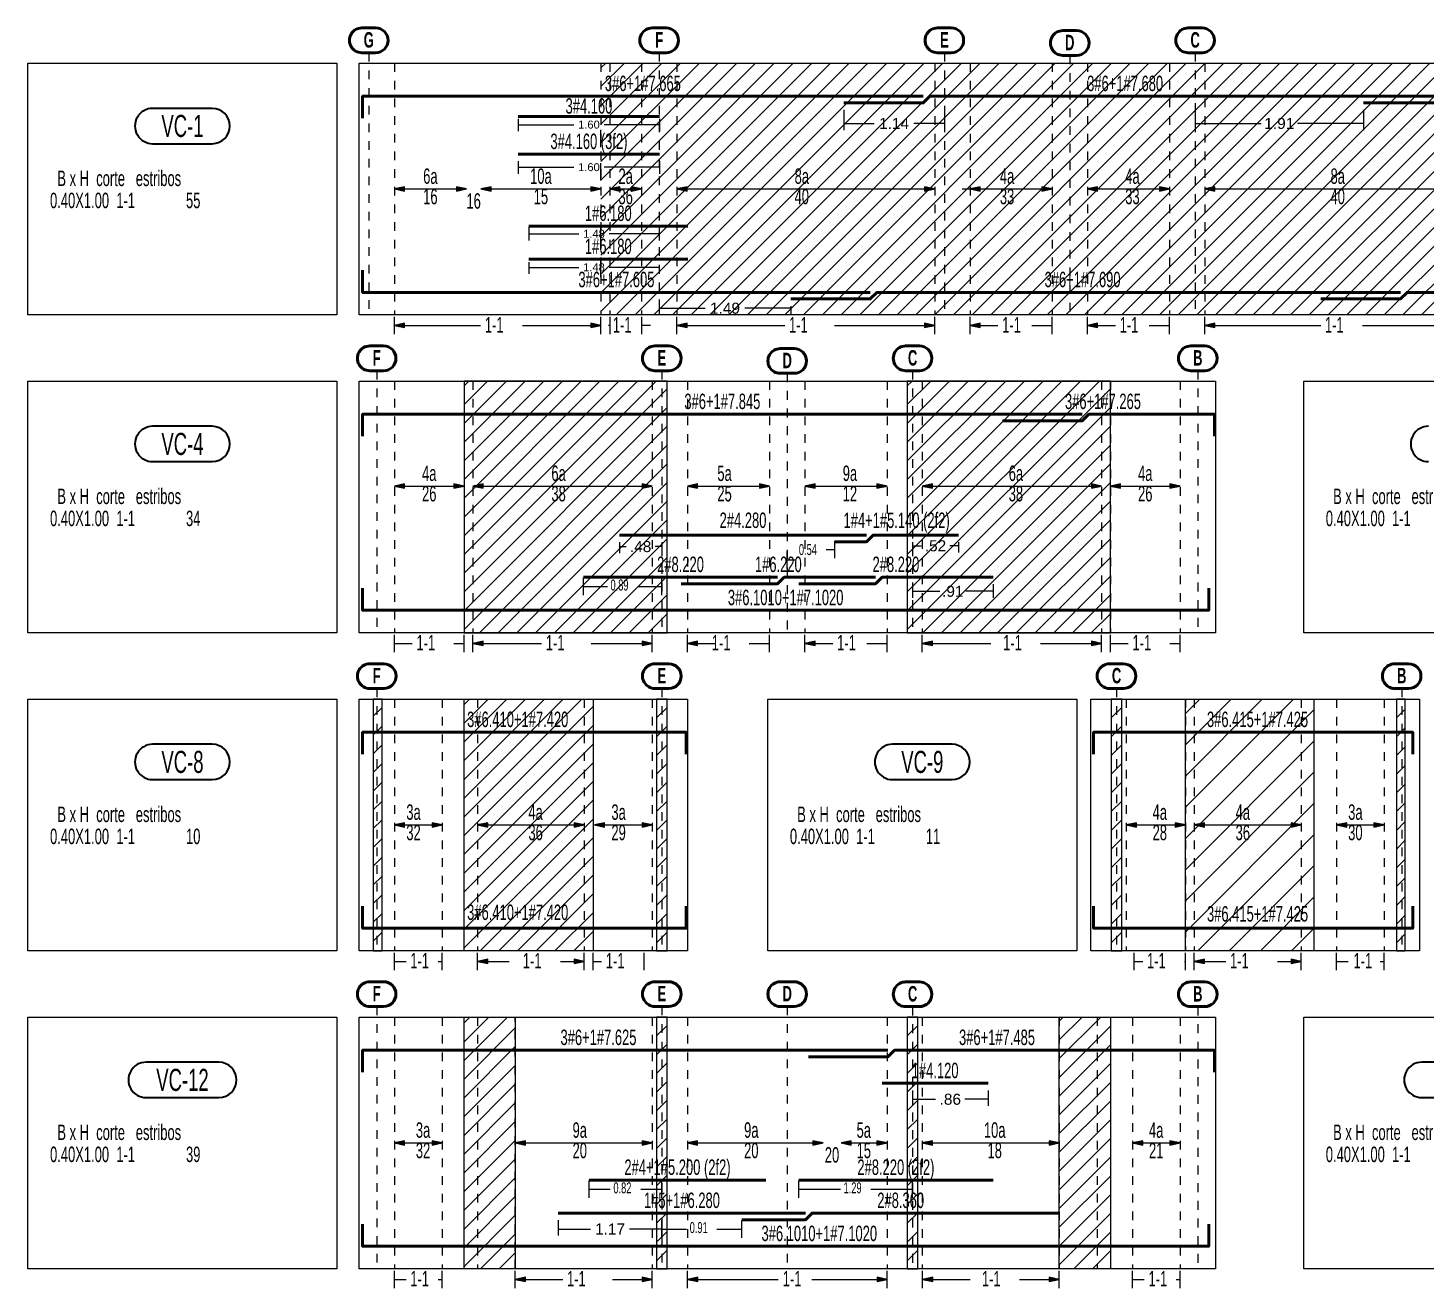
# Model space of a CAD drawing. Header units: metres. Extents: x 1 to 43.8, y 3 to 32.3.
# Drawn here: x 1.02 to 16.86, y 18.02 to 32.29 of the extents above; entities that cross this region are included whole.
import ezdxf

# ---------------------------------------------------------------- set-up
doc = ezdxf.new("R2010")
doc.units = ezdxf.units.M
doc.linetypes.add('-PYD EJES', pattern=[0.02, 0.0125, -0.0025, 0.0025, -0.0025])
doc.linetypes.add('IMPORT-HIDDEN _19_', pattern=[0.0054, 0.0027, -0.0027])
for name, color, linetype, lineweight in [('3059-TOA-VIG-1_1_dwg-1', 9, 'Continuous', 20), ('4', 7, 'Continuous', 20), ('ACHURADO', 8, 'Continuous', 9), ('BORDEDEVIGA', 7, 'Continuous', 20), ('BORDEDEVIGA-1', 250, 'IMPORT-HIDDEN _19_', 9), ('COTAS', 9, 'Continuous', 13), ('COTAS-1', 250, 'Continuous', 9), ('COTAS-2', 7, 'Continuous', 9), ('EJES', 1, '-PYD EJES', 9), ('ESTRIBOS', 7, 'Continuous', 20), ('LINEAD', 7, 'Continuous', 20), ('NUMCOR', 7, 'Continuous', 20), ('NUMVIG-R', 2, 'Continuous', 30), ('REFUERZOS', 3, 'Continuous', 50), ('TEXEJES', 3, 'Continuous', 50), ('TEXREF', 2, 'Continuous', 30), ('TEXTOD', 7, 'Continuous', 20)]:
    doc.layers.add(name, color=color, linetype=linetype, lineweight=lineweight)
doc.styles.add('Swis721 Ex BT_1', font='swisse.ttf', dxfattribs={"width": 0.6, "height": 0.25})
doc.styles.add('Swis721 Ex BT_2', font='swisse.ttf', dxfattribs={"width": 0.6, "height": 0.175})
doc.styles.add('Swis721 Ex BT_B_2', font='swisseb.ttf', dxfattribs={"width": 0.6, "height": 0.175})
doc.styles.add('Swis721 LtEx BT_6', font='swissel.ttf', dxfattribs={"width": 0.6, "height": 0.175})
doc.styles.add('Swis721 LtEx BT_7', font='swissel.ttf', dxfattribs={"width": 0.6, "height": 0.125})
doc.styles.add('Swis721 LtEx BT_8', font='swissel.ttf', dxfattribs={"height": 0.09})
doc.styles.add('Swis721 LtEx BT_9', font='swissel.ttf', dxfattribs={"height": 0.125})
pattern_1 = [(45, (0, 0), (-0.106066, 0.106066), [])]

# ---------------------------------------------------------------- blocks, each defined once
blk = doc.blocks.new('3059-TOA-VIG-1_1_dwg_FUNV013-4221295-19_ZI_ALL_Estructura_TOA_VIG-1_1')
at = {"layer": '4'}
blk.add_line((0, -1.96), (0, 1.96), dxfattribs=at)
blk = doc.blocks.new('3059-TOA-VIG-1_1_dwg-3493208-19_ZI_ALL_Estructura_TOA_VIG-1_1')
at = {"layer": 'ACHURADO'}
h = blk.add_hatch(dxfattribs=at)
h.set_pattern_fill('FP_17', color=256, style=0, pattern_type=2)
h.set_pattern_definition([(45, (1.55, 3.6), (-0.106066, 0.106066), [])])
h.paths.add_polyline_path([(18.132, 29.04), (18.132, 31.89), (7.512, 31.89), (7.512, 29.04)])
h = blk.add_hatch(dxfattribs=at)
h.set_pattern_fill('FP_2', color=256, style=0, pattern_type=2)
h.set_pattern_definition(pattern_1)
h.paths.add_polyline_path([(8.262, 25.44), (8.262, 28.29), (5.962, 28.29), (5.962, 25.44)])
h = blk.add_hatch(dxfattribs=at)
h.set_pattern_fill('FP_8', color=256, style=0, pattern_type=2)
h.set_pattern_definition([(45, (5.02, 0), (-0.106066, 0.106066), [])])
h.paths.add_polyline_path([(13.282, 25.44), (13.282, 28.29), (10.982, 28.29), (10.982, 25.44)])
h = blk.add_hatch(dxfattribs=at)
h.set_pattern_fill('FP_16', color=256, style=0, pattern_type=2)
h.set_pattern_definition([(45, (-3.23, 0), (-0.106066, 0.106066), [])])
h.paths.add_polyline_path([(5.032, 21.84), (5.032, 24.69), (4.932, 24.69), (4.932, 21.84)])
h = blk.add_hatch(dxfattribs=at)
h.set_pattern_fill('FP_2', color=256, style=0, pattern_type=2)
h.set_pattern_definition(pattern_1)
h.paths.add_polyline_path([(7.422, 21.84), (7.422, 24.69), (5.962, 24.69), (5.962, 21.84)])
h = blk.add_hatch(dxfattribs=at)
h.set_pattern_fill('FP_2', color=256, style=0, pattern_type=2)
h.set_pattern_definition(pattern_1)
h.paths.add_polyline_path([(8.262, 21.84), (8.262, 24.69), (8.142, 24.69), (8.142, 21.84)])
h = blk.add_hatch(dxfattribs=at)
h.set_pattern_fill('FP_3', color=256, style=0, pattern_type=2)
h.set_pattern_definition([(45, (5.15, 0), (-0.106066, 0.106066), [])])
h.paths.add_polyline_path([(13.412, 21.84), (13.412, 24.69), (13.292, 24.69), (13.292, 21.84)])
h = blk.add_hatch(dxfattribs=at)
h.set_pattern_fill('FP_1', color=256, style=0, pattern_type=2)
h.set_pattern_definition([(45, (17.183, 0), (-0.1767767, 0.1767767), [])])
h.paths.add_polyline_path([(15.592, 21.84), (15.592, 24.69), (14.132, 24.69), (14.132, 21.84)])
h = blk.add_hatch(dxfattribs=at)
h.set_pattern_fill('FP_4', color=256, style=0, pattern_type=2)
h.set_pattern_definition([(45, (8.38, 0), (-0.106066, 0.106066), [])])
h.paths.add_polyline_path([(16.622, 21.84), (16.621, 24.69), (16.522, 24.69), (16.522, 21.84)])
h = blk.add_hatch(dxfattribs=at)
h.set_pattern_fill('FP_2', color=256, style=0, pattern_type=2)
h.set_pattern_definition(pattern_1)
h.paths.add_polyline_path([(6.542, 18.24), (6.542, 21.09), (5.962, 21.09), (5.962, 18.24)])
h = blk.add_hatch(dxfattribs=at)
h.set_pattern_fill('FP_9', color=256, style=0, pattern_type=2)
h.set_pattern_definition([(45, (-6e-05, -3.6), (-0.106066, 0.106066), [])])
h.paths.add_polyline_path([(8.262, 18.24), (8.262, 21.09), (8.142, 21.09), (8.142, 18.24)])
h = blk.add_hatch(dxfattribs=at)
h.set_pattern_fill('FP_7', color=256, style=0, pattern_type=2)
h.set_pattern_definition([(45, (2.838, -3.6), (-0.106066, 0.106066), [])])
h.paths.add_polyline_path([(11.1, 18.24), (11.1, 21.09), (10.98, 21.09), (10.98, 18.24)])
h = blk.add_hatch(dxfattribs=at)
h.set_pattern_fill('FP_10', color=256, style=0, pattern_type=2)
h.set_pattern_definition([(45, (6.72, 0), (-0.106066, 0.106066), [])])
h.paths.add_polyline_path([(12.702, 18.24), (13.282, 18.24), (13.282, 21.09), (12.702, 21.09)])
at = {"layer": 'COTAS'}
for points in [[(5.287, 28.895), (5.287, 28.945), (5.172, 28.92)], [(7.397, 28.895), (7.512, 28.92), (7.397, 28.945)], [(8.487, 28.895), (8.487, 28.945), (8.372, 28.92)], [(11.177, 28.895), (11.292, 28.92), (11.177, 28.945)], [(11.807, 28.895), (11.807, 28.945), (11.692, 28.92)], [(13.137, 28.895), (13.137, 28.945), (13.022, 28.92)], [(14.467, 28.895), (14.467, 28.945), (14.352, 28.92)], [(6.177, 25.295), (6.177, 25.345), (6.062, 25.32)], [(7.977, 25.295), (8.092, 25.32), (7.977, 25.345)], [(8.607, 25.295), (8.607, 25.345), (8.492, 25.32)], [(9.937, 25.295), (9.937, 25.345), (9.822, 25.32)], [(11.267, 25.295), (11.267, 25.345), (11.152, 25.32)], [(13.067, 25.295), (13.182, 25.32), (13.067, 25.345)], [(6.229, 21.695), (6.229, 21.745), (6.114, 21.72)], [(7.208, 21.695), (7.323, 21.72), (7.208, 21.745)], [(14.347, 21.695), (14.347, 21.745), (14.232, 21.72)], [(15.329, 21.695), (15.444, 21.72), (15.329, 21.745)], [(6.657, 18.095), (6.657, 18.145), (6.542, 18.12)], [(7.978, 18.095), (8.093, 18.12), (7.978, 18.145)], [(8.608, 18.095), (8.608, 18.145), (8.493, 18.12)], [(10.64, 18.095), (10.755, 18.12), (10.64, 18.145)], [(11.27, 18.095), (11.27, 18.145), (11.155, 18.12)], [(12.587, 18.095), (12.702, 18.12), (12.587, 18.145)]]:
    blk.add_hatch(color=256, dxfattribs=at).paths.add_polyline_path(points)
at = {"layer": 'LINEAD'}
for points in [[(5.287, 30.44), (5.287, 30.49), (5.172, 30.465)], [(5.874, 30.44), (5.989, 30.465), (5.874, 30.49)], [(6.267, 30.44), (6.267, 30.49), (6.152, 30.465)], [(7.397, 30.44), (7.512, 30.465), (7.397, 30.49)], [(7.727, 30.44), (7.727, 30.49), (7.612, 30.465)], [(7.857, 30.44), (7.972, 30.465), (7.857, 30.49)], [(8.487, 30.44), (8.487, 30.49), (8.372, 30.465)], [(11.177, 30.44), (11.292, 30.465), (11.177, 30.49)], [(11.807, 30.44), (11.807, 30.49), (11.692, 30.465)], [(12.507, 30.44), (12.622, 30.465), (12.507, 30.49)], [(13.137, 30.44), (13.137, 30.49), (13.022, 30.465)], [(13.837, 30.44), (13.952, 30.465), (13.837, 30.49)], [(14.467, 30.44), (14.467, 30.49), (14.352, 30.465)], [(5.287, 27.077), (5.287, 27.127), (5.172, 27.102)], [(5.847, 27.077), (5.962, 27.102), (5.847, 27.127)], [(6.177, 27.077), (6.177, 27.127), (6.062, 27.102)], [(7.977, 27.077), (8.092, 27.102), (7.977, 27.127)], [(8.607, 27.077), (8.607, 27.127), (8.492, 27.102)], [(9.307, 27.077), (9.422, 27.102), (9.307, 27.127)], [(9.937, 27.077), (9.937, 27.127), (9.822, 27.102)], [(10.637, 27.077), (10.752, 27.102), (10.637, 27.127)], [(11.267, 27.077), (11.267, 27.127), (11.152, 27.102)], [(13.067, 27.077), (13.182, 27.102), (13.067, 27.127)], [(13.397, 27.077), (13.397, 27.127), (13.282, 27.102)], [(13.957, 27.077), (14.072, 27.102), (13.957, 27.127)], [(5.287, 23.24), (5.287, 23.29), (5.172, 23.265)], [(5.599, 23.24), (5.714, 23.265), (5.599, 23.29)], [(6.229, 23.24), (6.229, 23.29), (6.114, 23.265)], [(7.207, 23.24), (7.322, 23.265), (7.207, 23.29)], [(7.552, 23.24), (7.552, 23.29), (7.437, 23.265)], [(7.977, 23.24), (8.092, 23.265), (7.977, 23.29)], [(13.577, 23.24), (13.577, 23.29), (13.462, 23.265)], [(14.017, 23.24), (14.132, 23.265), (14.017, 23.29)], [(14.347, 23.24), (14.347, 23.29), (14.232, 23.265)], [(15.329, 23.24), (15.444, 23.265), (15.329, 23.29)], [(15.959, 23.24), (15.959, 23.29), (15.844, 23.265)], [(16.267, 23.24), (16.382, 23.265), (16.267, 23.29)], [(5.287, 19.64), (5.287, 19.69), (5.172, 19.665)], [(5.599, 19.64), (5.714, 19.665), (5.599, 19.69)], [(6.657, 19.64), (6.657, 19.69), (6.542, 19.665)], [(7.977, 19.64), (8.092, 19.665), (7.977, 19.69)], [(8.607, 19.64), (8.607, 19.69), (8.492, 19.665)], [(9.913, 19.64), (10.028, 19.665), (9.913, 19.69)], [(10.346, 19.64), (10.346, 19.69), (10.231, 19.665)], [(10.637, 19.64), (10.752, 19.665), (10.637, 19.69)], [(11.267, 19.64), (11.267, 19.69), (11.152, 19.665)], [(12.587, 19.64), (12.702, 19.665), (12.587, 19.69)], [(13.649, 19.64), (13.649, 19.69), (13.534, 19.665)], [(13.957, 19.64), (14.072, 19.665), (13.957, 19.69)]]:
    blk.add_hatch(color=256, dxfattribs=at).paths.add_polyline_path(points)
at = {"layer": 'ACHURADO', "flags": 128}
for points in [[(5.962, 25.44), (8.262, 25.44), (8.262, 28.29), (5.962, 28.29)], [(10.982, 25.44), (13.282, 25.44), (13.282, 28.29), (10.982, 28.29)], [(5.962, 24.69), (7.422, 24.69), (7.422, 21.84), (5.962, 21.84)], [(14.132, 21.84), (14.132, 24.69), (15.586, 24.69), (15.586, 21.84)], [(5.962, 21.09), (6.542, 21.09), (6.542, 18.24), (5.962, 18.24)], [(12.702, 21.09), (13.282, 21.09), (13.282, 18.24), (12.702, 18.24)]]:
    blk.add_lwpolyline(points, close=True, dxfattribs=at)
for points in [[(4.932, 21.84), (5.032, 21.84), (5.032, 24.69), (4.932, 24.69), (4.932, 21.84)], [(8.142, 21.84), (8.262, 21.84), (8.262, 24.69), (8.142, 24.69), (8.142, 21.84)], [(13.292, 21.84), (13.412, 21.84), (13.412, 24.69), (13.292, 24.69), (13.292, 21.84)], [(16.522, 21.84), (16.622, 21.84), (16.622, 24.69), (16.522, 24.69), (16.522, 21.84)], [(8.142, 18.24), (8.262, 18.24), (8.262, 21.09), (8.142, 21.09), (8.142, 18.24)], [(10.98, 18.24), (11.1, 18.24), (11.1, 21.09), (10.98, 21.09), (10.98, 18.24)]]:
    blk.add_lwpolyline(points, dxfattribs=at)
at = {"layer": 'BORDEDEVIGA', "flags": 128}
for points in [[(4.522, 31.89), (4.522, 29.04), (1.022, 29.04), (1.022, 31.89)], [(20.872, 31.89), (20.872, 29.04), (4.772, 29.04), (4.772, 31.89)], [(4.522, 28.29), (4.522, 25.44), (1.022, 25.44), (1.022, 28.29)], [(14.472, 28.29), (14.472, 25.44), (4.772, 25.44), (4.772, 28.29)], [(18.972, 28.29), (18.972, 25.44), (15.472, 25.44), (15.472, 28.29)], [(4.522, 24.69), (4.522, 21.84), (1.022, 21.84), (1.022, 24.69)], [(8.492, 24.69), (8.492, 21.84), (4.772, 21.84), (4.772, 24.69)], [(12.902, 24.69), (12.902, 21.84), (9.402, 21.84), (9.402, 24.69)], [(16.782, 24.69), (16.782, 21.84), (13.062, 21.84), (13.062, 24.69)], [(4.522, 21.09), (4.522, 18.24), (1.022, 18.24), (1.022, 21.09)], [(14.472, 21.09), (14.472, 18.24), (4.772, 18.24), (4.772, 21.09)], [(18.972, 21.09), (18.972, 18.24), (15.472, 18.24), (15.472, 21.09)]]:
    blk.add_lwpolyline(points, close=True, dxfattribs=at)
at = {"layer": 'BORDEDEVIGA-1'}
for p, q in [((5.172, 31.89), (5.172, 29.04)), ((7.512, 31.89), (7.512, 29.04)), ((7.612, 31.89), (7.612, 29.04)), ((7.972, 31.89), (7.972, 29.04)), ((8.372, 31.89), (8.372, 29.04)), ((11.292, 31.89), (11.292, 29.04)), ((11.692, 31.89), (11.692, 29.04)), ((12.622, 31.89), (12.622, 29.04)), ((13.022, 31.89), (13.022, 29.04)), ((13.952, 31.89), (13.952, 29.04)), ((14.352, 31.89), (14.352, 29.04)), ((5.172, 28.29), (5.172, 25.44)), ((5.962, 28.29), (5.962, 25.44)), ((6.062, 28.29), (6.062, 25.44)), ((8.092, 28.29), (8.092, 25.44)), ((8.492, 28.29), (8.492, 25.44)), ((9.422, 28.29), (9.422, 25.44)), ((9.822, 28.29), (9.822, 25.44)), ((10.752, 28.29), (10.752, 25.44)), ((11.152, 28.29), (11.152, 25.44)), ((13.182, 28.29), (13.182, 25.44)), ((13.282, 28.29), (13.282, 25.44)), ((14.072, 28.29), (14.072, 25.44)), ((5.172, 24.69), (5.172, 21.84)), ((5.714, 24.69), (5.714, 21.84)), ((6.114, 24.69), (6.114, 21.84)), ((7.322, 24.69), (7.322, 21.84)), ((7.422, 24.69), (7.422, 21.84)), ((8.092, 24.69), (8.092, 21.84)), ((13.462, 24.69), (13.462, 21.84)), ((14.132, 24.69), (14.132, 21.84)), ((14.232, 24.69), (14.232, 21.84)), ((15.444, 24.69), (15.444, 21.84)), ((15.844, 24.69), (15.844, 21.84)), ((16.382, 24.69), (16.382, 21.84)), ((5.172, 21.09), (5.172, 18.24)), ((5.714, 21.09), (5.714, 18.24)), ((6.114, 21.09), (6.114, 18.24)), ((8.092, 21.09), (8.092, 18.24)), ((8.492, 21.09), (8.492, 18.24)), ((10.752, 21.09), (10.752, 18.24)), ((11.152, 21.09), (11.152, 18.24)), ((12.702, 21.09), (12.702, 18.24)), ((13.134, 21.09), (13.134, 18.24)), ((13.534, 21.09), (13.534, 18.24)), ((14.072, 21.09), (14.072, 18.24))]:
    blk.add_line(p, q, dxfattribs=at)
at = {"layer": 'BORDEDEVIGA-1', "flags": 128}
blk.add_lwpolyline([(6.542, 18.24), (6.542, 21.09)], close=True, dxfattribs=at)
at = {"layer": 'COTAS'}
for p, q in [((10.262, 31.36), (10.262, 31.132)), ((11.402, 31.36), (11.402, 31.132)), ((14.242, 31.435), (14.242, 31.132)), ((16.149, 31.36), (16.149, 31.132)), ((6.576, 31.261), (6.576, 31.118)), ((8.176, 31.261), (8.176, 31.118)), ((10.262, 31.207), (10.608, 31.207)), ((11.402, 31.207), (11.055, 31.207)), ((14.242, 31.207), (14.991, 31.207)), ((16.149, 31.207), (15.4, 31.207)), ((6.576, 31.193), (7.204, 31.193)), ((8.176, 31.193), (7.548, 31.193)), ((6.576, 30.779), (6.576, 30.637)), ((8.176, 30.779), (8.176, 30.637)), ((6.576, 30.712), (7.204, 30.712)), ((8.176, 30.712), (7.548, 30.712)), ((6.695, 30.037), (6.695, 29.883)), ((6.695, 29.958), (7.262, 29.958)), ((8.172, 29.958), (7.605, 29.958)), ((8.172, 30.037), (8.172, 29.883)), ((6.695, 29.638), (6.695, 29.503)), ((6.695, 29.578), (7.262, 29.578)), ((8.172, 29.578), (7.605, 29.578)), ((8.172, 29.59), (8.172, 29.503)), ((8.172, 29.215), (8.172, 29.04)), ((9.662, 29.14), (9.662, 29.04)), ((8.172, 29.115), (8.694, 29.115)), ((9.662, 29.115), (9.14, 29.115)), ((5.287, 28.945), (5.172, 28.92)), ((5.172, 28.92), (5.287, 28.895)), ((5.287, 28.895), (5.287, 28.945)), ((7.512, 28.92), (7.397, 28.945)), ((7.397, 28.945), (7.397, 28.895)), ((7.397, 28.895), (7.512, 28.92)), ((8.487, 28.945), (8.372, 28.92)), ((8.372, 28.92), (8.487, 28.895)), ((8.487, 28.895), (8.487, 28.945)), ((11.292, 28.92), (11.177, 28.945)), ((11.177, 28.945), (11.177, 28.895)), ((11.177, 28.895), (11.292, 28.92)), ((11.807, 28.945), (11.692, 28.92)), ((11.692, 28.92), (11.807, 28.895)), ((11.807, 28.895), (11.807, 28.945)), ((13.137, 28.945), (13.022, 28.92)), ((13.022, 28.92), (13.137, 28.895)), ((13.137, 28.895), (13.137, 28.945)), ((14.467, 28.945), (14.352, 28.92)), ((14.352, 28.92), (14.467, 28.895)), ((14.467, 28.895), (14.467, 28.945)), ((7.721, 26.467), (7.721, 26.341)), ((8.202, 26.467), (8.202, 26.341)), ((11.042, 26.467), (11.042, 26.35)), ((11.561, 26.467), (11.561, 26.35)), ((7.721, 26.416), (7.796, 26.416)), ((8.202, 26.416), (8.127, 26.416)), ((11.042, 26.425), (11.137, 26.425)), ((11.561, 26.425), (11.465, 26.425)), ((11.042, 25.99), (11.042, 25.835)), ((11.953, 25.99), (11.953, 25.835)), ((11.042, 25.91), (11.35, 25.91)), ((11.953, 25.91), (11.644, 25.91)), ((6.177, 25.345), (6.062, 25.32)), ((6.177, 25.295), (6.177, 25.345)), ((8.092, 25.32), (7.977, 25.345)), ((7.977, 25.345), (7.977, 25.295)), ((8.607, 25.345), (8.492, 25.32)), ((8.607, 25.295), (8.607, 25.345)), ((9.937, 25.345), (9.822, 25.32)), ((9.937, 25.295), (9.937, 25.345)), ((11.267, 25.345), (11.152, 25.32)), ((11.267, 25.295), (11.267, 25.345)), ((13.182, 25.32), (13.067, 25.345)), ((13.067, 25.345), (13.067, 25.295)), ((6.062, 25.32), (6.177, 25.295)), ((7.977, 25.295), (8.092, 25.32)), ((8.492, 25.32), (8.607, 25.295)), ((9.822, 25.32), (9.937, 25.295)), ((11.152, 25.32), (11.267, 25.295)), ((13.067, 25.295), (13.182, 25.32)), ((6.229, 21.745), (6.114, 21.72)), ((6.114, 21.72), (6.229, 21.695)), ((6.229, 21.695), (6.229, 21.745)), ((7.323, 21.72), (7.208, 21.745)), ((7.208, 21.745), (7.208, 21.695)), ((7.208, 21.695), (7.323, 21.72)), ((14.347, 21.745), (14.232, 21.72)), ((14.232, 21.72), (14.347, 21.695)), ((14.347, 21.695), (14.347, 21.745)), ((15.444, 21.72), (15.329, 21.745)), ((15.329, 21.745), (15.329, 21.695)), ((15.329, 21.695), (15.444, 21.72)), ((11.042, 20.26), (11.042, 20.084)), ((11.042, 20.159), (11.303, 20.159)), ((11.897, 20.159), (11.635, 20.159)), ((11.897, 20.26), (11.897, 20.084)), ((7.029, 18.79), (7.029, 18.615)), ((7.029, 18.69), (7.394, 18.69)), ((8.202, 18.69), (7.836, 18.69)), ((8.202, 18.79), (8.202, 18.615)), ((6.657, 18.145), (6.542, 18.12)), ((6.542, 18.12), (6.657, 18.095)), ((6.657, 18.095), (6.657, 18.145)), ((8.093, 18.12), (7.978, 18.145)), ((7.978, 18.145), (7.978, 18.095)), ((7.978, 18.095), (8.093, 18.12)), ((8.608, 18.145), (8.493, 18.12)), ((8.493, 18.12), (8.608, 18.095)), ((8.608, 18.095), (8.608, 18.145)), ((10.755, 18.12), (10.64, 18.145)), ((10.64, 18.145), (10.64, 18.095)), ((10.64, 18.095), (10.755, 18.12)), ((11.27, 18.145), (11.155, 18.12)), ((11.155, 18.12), (11.27, 18.095)), ((11.27, 18.095), (11.27, 18.145)), ((12.702, 18.12), (12.587, 18.145)), ((12.587, 18.145), (12.587, 18.095)), ((12.587, 18.095), (12.702, 18.12))]:
    blk.add_line(p, q, dxfattribs=at)
at = {"layer": 'COTAS-1'}
for p, q in [((5.172, 28.92), (6.149, 28.92)), ((6.622, 28.92), (7.512, 28.92)), ((7.612, 28.92), (7.599, 28.92)), ((8.072, 28.92), (7.972, 28.92)), ((8.372, 28.92), (9.594, 28.92)), ((10.157, 28.92), (11.292, 28.92)), ((11.692, 28.92), (12.009, 28.92)), ((12.392, 28.92), (12.622, 28.92)), ((13.022, 28.92), (13.339, 28.92)), ((13.722, 28.92), (13.952, 28.92)), ((14.442, 28.92), (15.664, 28.92)), ((16.137, 28.92), (17.272, 28.92)), ((10.063, 26.383), (10.161, 26.383)), ((9.622, 26.265), (9.719, 26.265)), ((7.313, 25.965), (7.585, 25.965)), ((7.929, 25.965), (8.202, 25.965)), ((5.172, 25.32), (5.374, 25.32)), ((5.847, 25.32), (5.962, 25.32)), ((6.062, 25.32), (6.839, 25.32)), ((7.402, 25.32), (8.092, 25.32)), ((8.492, 25.32), (8.809, 25.32)), ((9.192, 25.32), (9.422, 25.32)), ((9.822, 25.32), (10.139, 25.32)), ((10.522, 25.32), (10.752, 25.32)), ((11.152, 25.32), (11.929, 25.32)), ((12.492, 25.32), (13.182, 25.32)), ((13.282, 25.32), (13.484, 25.32)), ((13.957, 25.32), (14.072, 25.32)), ((5.172, 21.72), (5.304, 21.72)), ((5.669, 21.72), (5.714, 21.72)), ((6.114, 21.72), (6.471, 21.72)), ((7.053, 21.72), (7.323, 21.72)), ((7.423, 21.72), (7.52, 21.72)), ((7.992, 21.72), (8.002, 21.72)), ((13.552, 21.72), (13.649, 21.72)), ((14.122, 21.72), (14.132, 21.72)), ((14.232, 21.72), (14.589, 21.72)), ((15.174, 21.72), (15.444, 21.72)), ((15.844, 21.72), (15.976, 21.72)), ((16.337, 21.72), (16.382, 21.72)), ((7.379, 19.14), (7.618, 19.14)), ((7.962, 19.14), (8.202, 19.14)), ((9.753, 19.14), (10.225, 19.14)), ((10.569, 19.14), (11.042, 19.14)), ((8.202, 18.69), (8.482, 18.69)), ((8.826, 18.69), (9.107, 18.69)), ((5.172, 18.12), (5.304, 18.12)), ((5.669, 18.12), (5.714, 18.12)), ((6.542, 18.12), (7.079, 18.12)), ((7.643, 18.12), (8.093, 18.12)), ((8.493, 18.12), (9.52, 18.12)), ((9.902, 18.12), (10.755, 18.12)), ((11.155, 18.12), (11.692, 18.12)), ((12.252, 18.12), (12.702, 18.12)), ((13.534, 18.12), (13.666, 18.12)), ((14.027, 18.12), (14.072, 18.12))]:
    blk.add_line(p, q, dxfattribs=at)
at = {"layer": 'EJES'}
for p, q in [((4.882, 32.008), (4.882, 29.038)), ((8.172, 32.008), (8.172, 29.038)), ((11.402, 32.008), (11.402, 29.038)), ((14.242, 32.008), (14.242, 29.038)), ((12.822, 31.978), (12.822, 29.008)), ((4.972, 28.408), (4.972, 25.438)), ((8.202, 28.408), (8.202, 25.438)), ((9.622, 28.378), (9.622, 25.408)), ((11.042, 28.408), (11.042, 25.438)), ((14.272, 28.408), (14.272, 25.438)), ((4.972, 24.81), (4.972, 21.84)), ((8.202, 24.81), (8.202, 21.84)), ((13.352, 24.81), (13.352, 21.84)), ((16.582, 24.81), (16.582, 21.84)), ((4.972, 21.21), (4.972, 18.24)), ((8.202, 21.21), (8.202, 18.24)), ((9.622, 21.21), (9.622, 18.24)), ((11.042, 21.208), (11.042, 18.238)), ((14.272, 21.208), (14.272, 18.238))]:
    blk.add_line(p, q, dxfattribs=at)
at = {"layer": 'LINEAD'}
for p, q in [((5.287, 30.49), (5.172, 30.465)), ((5.172, 30.465), (5.287, 30.44)), ((5.172, 30.465), (5.989, 30.465)), ((5.287, 30.44), (5.287, 30.49)), ((5.989, 30.465), (5.874, 30.49)), ((5.874, 30.49), (5.874, 30.44)), ((5.874, 30.44), (5.989, 30.465)), ((6.267, 30.49), (6.152, 30.465)), ((6.152, 30.465), (6.267, 30.44)), ((6.152, 30.465), (7.512, 30.465)), ((6.267, 30.44), (6.267, 30.49)), ((7.512, 30.465), (7.397, 30.49)), ((7.397, 30.49), (7.397, 30.44)), ((7.397, 30.44), (7.512, 30.465)), ((7.727, 30.49), (7.612, 30.465)), ((7.612, 30.465), (7.727, 30.44)), ((7.612, 30.465), (7.972, 30.465)), ((7.727, 30.44), (7.727, 30.49)), ((7.972, 30.465), (7.857, 30.49)), ((7.857, 30.49), (7.857, 30.44)), ((7.857, 30.44), (7.972, 30.465)), ((8.487, 30.49), (8.372, 30.465)), ((8.372, 30.465), (8.487, 30.44)), ((8.372, 30.465), (11.202, 30.465)), ((8.487, 30.44), (8.487, 30.49)), ((11.292, 30.465), (11.177, 30.49)), ((11.177, 30.49), (11.177, 30.44)), ((11.177, 30.44), (11.292, 30.465)), ((11.602, 30.465), (12.622, 30.465)), ((11.807, 30.49), (11.692, 30.465)), ((11.692, 30.465), (11.807, 30.44)), ((11.807, 30.44), (11.807, 30.49)), ((12.622, 30.465), (12.507, 30.49)), ((12.507, 30.49), (12.507, 30.44)), ((12.507, 30.44), (12.622, 30.465)), ((13.137, 30.49), (13.022, 30.465)), ((13.022, 30.465), (13.137, 30.44)), ((13.022, 30.465), (13.952, 30.465)), ((13.137, 30.44), (13.137, 30.49)), ((13.952, 30.465), (13.837, 30.49)), ((13.837, 30.49), (13.837, 30.44)), ((13.837, 30.44), (13.952, 30.465)), ((14.467, 30.49), (14.352, 30.465)), ((14.352, 30.465), (14.467, 30.44)), ((14.442, 30.465), (17.272, 30.465)), ((14.467, 30.44), (14.467, 30.49)), ((5.287, 27.127), (5.172, 27.102)), ((5.172, 27.102), (5.287, 27.077)), ((5.172, 27.102), (5.962, 27.102)), ((5.287, 27.077), (5.287, 27.127)), ((5.962, 27.102), (5.847, 27.127)), ((5.847, 27.127), (5.847, 27.077)), ((5.847, 27.077), (5.962, 27.102)), ((6.177, 27.127), (6.062, 27.102)), ((6.062, 27.102), (6.177, 27.077)), ((6.062, 27.102), (8.002, 27.102)), ((6.177, 27.077), (6.177, 27.127)), ((8.092, 27.102), (7.977, 27.127)), ((7.977, 27.127), (7.977, 27.077)), ((7.977, 27.077), (8.092, 27.102)), ((8.607, 27.127), (8.492, 27.102)), ((8.492, 27.102), (8.607, 27.077)), ((8.492, 27.102), (9.422, 27.102)), ((8.607, 27.077), (8.607, 27.127)), ((9.422, 27.102), (9.307, 27.127)), ((9.307, 27.127), (9.307, 27.077)), ((9.307, 27.077), (9.422, 27.102)), ((9.937, 27.127), (9.822, 27.102)), ((9.822, 27.102), (9.937, 27.077)), ((9.822, 27.102), (10.752, 27.102)), ((9.937, 27.077), (9.937, 27.127)), ((10.752, 27.102), (10.637, 27.127)), ((10.637, 27.127), (10.637, 27.077)), ((10.637, 27.077), (10.752, 27.102)), ((11.267, 27.127), (11.152, 27.102)), ((11.152, 27.102), (11.267, 27.077)), ((11.152, 27.102), (13.092, 27.102)), ((11.267, 27.077), (11.267, 27.127)), ((13.182, 27.102), (13.067, 27.127)), ((13.067, 27.127), (13.067, 27.077)), ((13.067, 27.077), (13.182, 27.102)), ((13.397, 27.127), (13.282, 27.102)), ((13.282, 27.102), (13.397, 27.077)), ((13.282, 27.102), (14.072, 27.102)), ((13.397, 27.077), (13.397, 27.127)), ((14.072, 27.102), (13.957, 27.127)), ((13.957, 27.127), (13.957, 27.077)), ((13.957, 27.077), (14.072, 27.102)), ((5.287, 23.29), (5.172, 23.265)), ((5.287, 23.24), (5.287, 23.29)), ((5.714, 23.265), (5.599, 23.29)), ((5.599, 23.29), (5.599, 23.24)), ((6.229, 23.29), (6.114, 23.265)), ((6.229, 23.24), (6.229, 23.29)), ((7.322, 23.265), (7.207, 23.29)), ((7.207, 23.29), (7.207, 23.24)), ((7.552, 23.29), (7.437, 23.265)), ((7.552, 23.24), (7.552, 23.29)), ((8.092, 23.265), (7.977, 23.29)), ((7.977, 23.29), (7.977, 23.24)), ((13.577, 23.29), (13.462, 23.265)), ((13.577, 23.24), (13.577, 23.29)), ((14.132, 23.265), (14.017, 23.29)), ((14.017, 23.29), (14.017, 23.24)), ((14.347, 23.29), (14.232, 23.265)), ((14.347, 23.24), (14.347, 23.29)), ((15.444, 23.265), (15.329, 23.29)), ((15.329, 23.29), (15.329, 23.24)), ((15.959, 23.29), (15.844, 23.265)), ((15.959, 23.24), (15.959, 23.29)), ((16.382, 23.265), (16.267, 23.29)), ((16.267, 23.29), (16.267, 23.24)), ((5.172, 23.265), (5.287, 23.24)), ((5.172, 23.265), (5.714, 23.265)), ((5.599, 23.24), (5.714, 23.265)), ((6.114, 23.265), (6.229, 23.24)), ((6.222, 23.265), (7.307, 23.265)), ((7.207, 23.24), (7.322, 23.265)), ((7.437, 23.265), (7.552, 23.24)), ((7.437, 23.265), (8.017, 23.265)), ((7.977, 23.24), (8.092, 23.265)), ((13.462, 23.265), (13.577, 23.24)), ((13.552, 23.265), (14.132, 23.265)), ((14.017, 23.24), (14.132, 23.265)), ((14.232, 23.265), (14.347, 23.24)), ((14.232, 23.265), (15.332, 23.265)), ((15.329, 23.24), (15.444, 23.265)), ((15.844, 23.265), (15.959, 23.24)), ((15.844, 23.265), (16.382, 23.265)), ((16.267, 23.24), (16.382, 23.265)), ((5.287, 19.69), (5.172, 19.665)), ((5.172, 19.665), (5.287, 19.64)), ((5.172, 19.665), (5.714, 19.665)), ((5.287, 19.64), (5.287, 19.69)), ((5.714, 19.665), (5.599, 19.69)), ((5.599, 19.69), (5.599, 19.64)), ((5.599, 19.64), (5.714, 19.665)), ((6.657, 19.69), (6.542, 19.665)), ((6.542, 19.665), (6.657, 19.64)), ((6.542, 19.665), (8.002, 19.665)), ((6.657, 19.64), (6.657, 19.69)), ((8.092, 19.665), (7.977, 19.69)), ((7.977, 19.69), (7.977, 19.64)), ((7.977, 19.64), (8.092, 19.665)), ((8.607, 19.69), (8.492, 19.665)), ((8.492, 19.665), (8.607, 19.64)), ((8.492, 19.665), (10.028, 19.665)), ((8.607, 19.64), (8.607, 19.69)), ((10.028, 19.665), (9.913, 19.69)), ((9.913, 19.69), (9.913, 19.64)), ((9.913, 19.64), (10.028, 19.665)), ((10.346, 19.69), (10.231, 19.665)), ((10.231, 19.665), (10.346, 19.64)), ((10.231, 19.665), (10.752, 19.665)), ((10.346, 19.64), (10.346, 19.69)), ((10.752, 19.665), (10.637, 19.69)), ((10.637, 19.69), (10.637, 19.64)), ((10.637, 19.64), (10.752, 19.665)), ((11.267, 19.69), (11.152, 19.665)), ((11.152, 19.665), (11.267, 19.64)), ((11.242, 19.665), (12.702, 19.665)), ((11.267, 19.64), (11.267, 19.69)), ((12.702, 19.665), (12.587, 19.69)), ((12.587, 19.69), (12.587, 19.64)), ((12.587, 19.64), (12.702, 19.665)), ((13.649, 19.69), (13.534, 19.665)), ((13.534, 19.665), (13.649, 19.64)), ((13.534, 19.665), (14.072, 19.665)), ((13.649, 19.64), (13.649, 19.69)), ((14.072, 19.665), (13.957, 19.69)), ((13.957, 19.69), (13.957, 19.64)), ((13.957, 19.64), (14.072, 19.665))]:
    blk.add_line(p, q, dxfattribs=at)
at = {"layer": 'NUMVIG-R'}
for p, q in [((3.109, 31.378), (2.434, 31.378)), ((2.434, 30.978), (3.109, 30.978)), ((3.109, 27.778), (2.434, 27.778)), ((2.434, 27.378), (3.109, 27.378)), ((3.109, 24.178), (2.434, 24.178)), ((11.489, 24.178), (10.814, 24.178)), ((2.434, 23.778), (3.109, 23.778)), ((10.814, 23.778), (11.489, 23.778)), ((3.184, 20.578), (2.359, 20.578)), ((17.634, 20.578), (16.809, 20.578)), ((2.359, 20.178), (3.184, 20.178)), ((16.809, 20.178), (17.634, 20.178))]:
    blk.add_line(p, q, dxfattribs=at)
for centre, start, end in [((2.434, 31.178), 90.0002, 270.0006), ((3.109, 31.178), 270.0006, 90.0002), ((2.434, 27.578), 90.0002, 270.0006), ((3.109, 27.578), 270.0006, 90.0002), ((16.884, 27.578), 90.0002, 270.0006), ((2.434, 23.978), 90.0002, 270.0006), ((3.109, 23.978), 270.0006, 90.0002), ((10.814, 23.978), 90.0002, 270.0006), ((11.489, 23.978), 270.0006, 90.0002), ((2.359, 20.378), 90.0002, 270.0006), ((3.184, 20.378), 270.0006, 90.0002), ((16.809, 20.378), 90.0002, 270.0006)]:
    blk.add_arc(centre, 0.2, start, end, dxfattribs=at)
at = {"layer": 'REFUERZOS'}
for p, q in [((6.576, 31.284), (8.176, 31.284)), ((6.576, 30.859), (8.176, 30.859)), ((6.695, 30.045), (8.495, 30.045)), ((6.695, 29.67), (8.495, 29.67)), ((7.721, 26.547), (10.521, 26.547)), ((7.313, 26.07), (9.513, 26.07)), ((10.697, 20.34), (11.897, 20.34)), ((7.379, 19.245), (9.379, 19.245)), ((9.753, 19.245), (11.953, 19.245)), ((7.029, 18.87), (9.829, 18.87))]:
    blk.add_line(p, q, dxfattribs=at)
at = {"layer": 'REFUERZOS', "flags": 128}
for points in [[(4.812, 31.265), (4.812, 31.515), (11.162, 31.515)], [(10.262, 31.44), (11.162, 31.44), (11.237, 31.515), (17.049, 31.515)], [(16.149, 31.44), (17.049, 31.44), (17.124, 31.515), (20.861, 31.515), (20.861, 31.265)], [(4.812, 29.545), (4.812, 29.295), (10.562, 29.295)], [(15.667, 29.22), (16.567, 29.22), (16.642, 29.295), (20.861, 29.295), (20.861, 29.545)], [(9.662, 29.22), (10.562, 29.22), (10.637, 29.295), (16.567, 29.295)], [(4.812, 27.665), (4.812, 27.915), (12.962, 27.915)], [(12.062, 27.84), (12.962, 27.84), (13.037, 27.915), (14.461, 27.915), (14.461, 27.665)], [(10.161, 26.472), (10.521, 26.472), (10.596, 26.547), (11.561, 26.547)], [(8.421, 25.995), (9.513, 25.995), (9.588, 26.07), (10.621, 26.07)], [(9.753, 25.995), (10.621, 25.995), (10.696, 26.07), (11.953, 26.07)], [(4.812, 25.945), (4.812, 25.695), (14.397, 25.695), (14.397, 25.945)], [(4.812, 24.065), (4.812, 24.315), (8.477, 24.315), (8.477, 24.065)], [(13.092, 24.065), (13.092, 24.315), (16.707, 24.315), (16.707, 24.065)], [(4.812, 22.345), (4.812, 22.095), (8.477, 22.095), (8.477, 22.345)], [(13.092, 22.345), (13.092, 22.095), (16.707, 22.095), (16.707, 22.345)], [(4.812, 20.465), (4.812, 20.715), (10.762, 20.715)], [(9.862, 20.64), (10.762, 20.64), (10.837, 20.715), (14.461, 20.715), (14.461, 20.465)], [(9.107, 18.795), (9.829, 18.795), (9.904, 18.87), (12.707, 18.87)], [(4.812, 18.745), (4.812, 18.495), (14.397, 18.495), (14.397, 18.745)]]:
    blk.add_lwpolyline(points, dxfattribs=at)
at = {"layer": 'TEXEJES'}
for p, q in [((4.96, 32.288), (4.803, 32.288)), ((8.25, 32.288), (8.093, 32.288)), ((11.48, 32.288), (11.323, 32.288)), ((12.9, 32.258), (12.743, 32.258)), ((14.32, 32.288), (14.163, 32.288)), ((4.803, 32.008), (4.96, 32.008)), ((8.093, 32.008), (8.25, 32.008)), ((11.323, 32.008), (11.48, 32.008)), ((14.163, 32.008), (14.32, 32.008)), ((12.743, 31.978), (12.9, 31.978)), ((5.05, 28.688), (4.893, 28.688)), ((8.28, 28.688), (8.123, 28.688)), ((11.12, 28.688), (10.963, 28.688)), ((14.35, 28.688), (14.193, 28.688)), ((9.7, 28.658), (9.543, 28.658)), ((4.893, 28.408), (5.05, 28.408)), ((8.123, 28.408), (8.28, 28.408)), ((9.543, 28.378), (9.7, 28.378)), ((10.963, 28.408), (11.12, 28.408)), ((14.193, 28.408), (14.35, 28.408)), ((5.051, 25.09), (4.893, 25.09)), ((8.281, 25.09), (8.123, 25.09)), ((13.43, 25.09), (13.273, 25.09)), ((16.66, 25.09), (16.503, 25.09)), ((4.893, 24.81), (5.051, 24.81)), ((8.123, 24.81), (8.281, 24.81)), ((13.273, 24.81), (13.43, 24.81)), ((16.503, 24.81), (16.66, 24.81)), ((5.05, 21.49), (4.893, 21.49)), ((8.28, 21.49), (8.123, 21.49)), ((9.7, 21.49), (9.543, 21.49)), ((11.12, 21.488), (10.963, 21.488)), ((14.35, 21.488), (14.193, 21.488)), ((4.893, 21.21), (5.05, 21.21)), ((8.123, 21.21), (8.28, 21.21)), ((9.543, 21.21), (9.7, 21.21)), ((10.963, 21.208), (11.12, 21.208)), ((14.193, 21.208), (14.35, 21.208))]:
    blk.add_line(p, q, dxfattribs=at)
for centre, start, end in [((4.803, 32.148), 90.0002, 270.0006), ((4.96, 32.148), 270.0006, 90.0002), ((8.093, 32.148), 90.0002, 270.0006), ((8.25, 32.148), 270.0006, 90.0002), ((11.323, 32.148), 90.0002, 270.0006), ((11.48, 32.148), 270.0006, 90.0002), ((12.743, 32.118), 90.0002, 270.0006), ((12.9, 32.118), 270.0006, 90.0002), ((14.163, 32.148), 90.0002, 270.0006), ((14.32, 32.148), 270.0006, 90.0002), ((4.893, 28.548), 90.0002, 270.0006), ((5.05, 28.548), 270.0006, 90.0002), ((8.123, 28.548), 90.0002, 270.0006), ((8.28, 28.548), 270.0006, 90.0002), ((10.963, 28.548), 90.0002, 270.0006), ((11.12, 28.548), 270.0006, 90.0002), ((14.193, 28.548), 90.0002, 270.0006), ((14.35, 28.548), 270.0006, 90.0002), ((9.543, 28.518), 90.0002, 270.0006), ((9.7, 28.518), 270.0006, 90.0002), ((4.893, 24.95), 90.0002, 270.0006), ((5.051, 24.95), 270.0006, 90.0002), ((8.123, 24.95), 90.0002, 270.0006), ((8.281, 24.95), 270.0006, 90.0002), ((13.273, 24.95), 90.0002, 270.0006), ((13.43, 24.95), 270.0006, 90.0002), ((16.503, 24.95), 90.0002, 270.0006), ((16.66, 24.95), 270.0006, 90.0002), ((4.893, 21.35), 90.0002, 270.0006), ((5.05, 21.35), 270.0006, 90.0002), ((8.123, 21.35), 90.0002, 270.0006), ((8.28, 21.35), 270.0006, 90.0002), ((9.543, 21.35), 90.0002, 270.0006), ((9.7, 21.35), 270.0006, 90.0002), ((10.963, 21.348), 90.0002, 270.0006), ((11.12, 21.348), 270.0006, 90.0002), ((14.193, 21.348), 90.0002, 270.0006), ((14.35, 21.348), 270.0006, 90.0002)]:
    blk.add_arc(centre, 0.14, start, end, dxfattribs=at)
at = {"xscale": 0.05, "yscale": 0.05, "zscale": 0.05}
for p in [(7.512, 31.035), (7.512, 30.66), (7.512, 29.94), (7.512, 29.565), (5.172, 28.92), (7.512, 28.92), (8.372, 28.92), (11.292, 28.92), (11.692, 28.92), (12.622, 28.92), (13.022, 28.92), (13.952, 28.92), (14.352, 28.92), (10.161, 26.383), (9.622, 26.265), (7.313, 25.965), (8.202, 25.965), (5.172, 25.32), (5.962, 25.32), (6.062, 25.32), (8.092, 25.32), (8.492, 25.32), (9.422, 25.32), (9.822, 25.32), (10.752, 25.32), (11.152, 25.32), (13.182, 25.32), (13.282, 25.32), (14.072, 25.32), (5.172, 21.72), (5.714, 21.72), (6.114, 21.72), (7.323, 21.72), (7.423, 21.72), (8.002, 21.72), (13.552, 21.72), (14.132, 21.72), (14.232, 21.72), (15.444, 21.72), (15.844, 21.72), (16.382, 21.72), (7.379, 19.14), (8.202, 19.14), (9.753, 19.14), (11.042, 19.14), (8.202, 18.69), (9.107, 18.69), (5.172, 18.12), (5.714, 18.12), (6.542, 18.12), (8.093, 18.12), (8.493, 18.12), (10.755, 18.12), (11.155, 18.12), (12.702, 18.12), (13.534, 18.12), (14.072, 18.12)]:
    blk.add_blockref('3059-TOA-VIG-1_1_dwg_FUNV013-4221295-19_ZI_ALL_Estructura_TOA_VIG-1_1', p, dxfattribs=at)
at = {"xscale": 0.05, "yscale": 0.05, "zscale": 0.05, "rotation": 180.0004209182006}
for p in [(7.612, 28.92), (7.972, 28.92)]:
    blk.add_blockref('3059-TOA-VIG-1_1_dwg_FUNV013-4221295-19_ZI_ALL_Estructura_TOA_VIG-1_1', p, dxfattribs=at)
at = {"layer": 'COTAS-2', "line_spacing_factor": 0.989083}
for s, insert, char_height, width, attachment_point, style in [('1.60', (7.376, 31.239), 0.09, 0.33953, 2, 'Swis721 LtEx BT_8'), ('1.14', (10.832, 31.27), 0.125, 0.47156, 2, 'Swis721 LtEx BT_9'), ('1.91', (15.195, 31.27), 0.125, 0.47156, 2, 'Swis721 LtEx BT_9'), ('1.60', (7.376, 30.757), 0.09, 0.33953, 2, 'Swis721 LtEx BT_8'), ('1.48', (7.433, 30.003), 0.09, 0.33953, 2, 'Swis721 LtEx BT_8'), ('1.48', (7.433, 29.624), 0.09, 0.33953, 2, 'Swis721 LtEx BT_8'), ('1.49', (8.917, 29.178), 0.125, 0.47156, 2, 'Swis721 LtEx BT_9'), ('1-1', (6.197, 29.015), 0.175, 0.30572, 1, 'Swis721 LtEx BT_6'), ('1-1', (7.647, 29.015), 0.175, 0.30572, 1, 'Swis721 LtEx BT_6'), ('1-1', (9.642, 29.015), 0.175, 0.30572, 1, 'Swis721 LtEx BT_6'), ('1-1', (12.057, 29.015), 0.175, 0.30572, 1, 'Swis721 LtEx BT_6'), ('1-1', (13.387, 29.015), 0.175, 0.30572, 1, 'Swis721 LtEx BT_6'), ('1-1', (15.712, 29.015), 0.175, 0.30572, 1, 'Swis721 LtEx BT_6'), ('.48', (7.961, 26.479), 0.125, 0.33705, 2, 'Swis721 LtEx BT_9'), ('0.54', (9.754, 26.445), 0.125, 0.28167, 1, 'Swis721 LtEx BT_7'), ('.52', (11.301, 26.488), 0.125, 0.33705, 2, 'Swis721 LtEx BT_9'), ('0.89', (7.62, 26.044), 0.125, 0.28167, 1, 'Swis721 LtEx BT_7'), ('.91', (11.497, 25.973), 0.125, 0.33705, 2, 'Swis721 LtEx BT_9'), ('1-1', (5.422, 25.415), 0.175, 0.30572, 1, 'Swis721 LtEx BT_6'), ('1-1', (6.887, 25.415), 0.175, 0.30572, 1, 'Swis721 LtEx BT_6'), ('1-1', (8.767, 25.415), 0.175, 0.30572, 1, 'Swis721 LtEx BT_6'), ('1-1', (10.187, 25.415), 0.175, 0.30572, 1, 'Swis721 LtEx BT_6'), ('1-1', (12.067, 25.415), 0.175, 0.30572, 1, 'Swis721 LtEx BT_6'), ('1-1', (13.532, 25.415), 0.175, 0.30572, 1, 'Swis721 LtEx BT_6'), ('1-1', (5.352, 21.815), 0.175, 0.30572, 1, 'Swis721 LtEx BT_6'), ('1-1', (6.627, 21.815), 0.175, 0.30572, 1, 'Swis721 LtEx BT_6'), ('1-1', (7.567, 21.815), 0.175, 0.30572, 1, 'Swis721 LtEx BT_6'), ('1-1', (13.697, 21.815), 0.175, 0.30572, 1, 'Swis721 LtEx BT_6'), ('1-1', (14.637, 21.815), 0.175, 0.30572, 1, 'Swis721 LtEx BT_6'), ('1-1', (16.036, 21.815), 0.175, 0.30572, 1, 'Swis721 LtEx BT_6'), ('.86', (11.469, 20.222), 0.125, 0.33705, 2, 'Swis721 LtEx BT_9'), ('0.82', (7.653, 19.219), 0.125, 0.28167, 1, 'Swis721 LtEx BT_7'), ('1.29', (10.26, 19.219), 0.125, 0.28167, 1, 'Swis721 LtEx BT_7'), ('1.17', (7.615, 18.753), 0.125, 0.47156, 2, 'Swis721 LtEx BT_9'), ('0.91', (8.517, 18.769), 0.125, 0.28167, 1, 'Swis721 LtEx BT_7'), ('1-1', (5.352, 18.215), 0.175, 0.30572, 1, 'Swis721 LtEx BT_6'), ('1-1', (7.127, 18.215), 0.175, 0.30572, 1, 'Swis721 LtEx BT_6'), ('1-1', (9.571, 18.215), 0.175, 0.30572, 1, 'Swis721 LtEx BT_6'), ('1-1', (11.827, 18.215), 0.175, 0.30572, 1, 'Swis721 LtEx BT_6'), ('1-1', (13.714, 18.215), 0.175, 0.30572, 1, 'Swis721 LtEx BT_6')]:
    blk.add_mtext(s, dxfattribs=dict(at, insert=insert, char_height=char_height, width=width, attachment_point=attachment_point, style=style))
at = {"layer": 'ESTRIBOS', "char_height": 0.175, "width": 0.22597, "attachment_point": 1, "line_spacing_factor": 0.989083, "style": 'Swis721 LtEx BT_6'}
for s, insert in [('55', (2.812, 30.423)), ('34', (2.812, 26.823)), ('10', (2.812, 23.223)), ('11', (11.192, 23.223)), ('39', (2.812, 19.623))]:
    blk.add_mtext(s, dxfattribs=dict(at, insert=insert))
at = {"layer": 'NUMCOR', "char_height": 0.175, "width": 1.3248, "attachment_point": 1, "line_spacing_factor": 0.989083, "style": 'Swis721 LtEx BT_6'}
for insert in [(1.272, 30.423), (1.272, 26.823), (15.722, 26.823), (1.272, 23.223), (9.652, 23.223), (1.272, 19.623), (15.722, 19.623)]:
    blk.add_mtext('0.40X1.00  1-1', dxfattribs=dict(at, insert=insert))
at = {"layer": 'NUMVIG-R', "char_height": 0.25, "attachment_point": 2, "line_spacing_factor": 0.989072, "style": 'Swis721 Ex BT_1'}
for s, insert, width in [('VC-1', (2.772, 31.304), 0.67089), ('VC-4', (2.772, 27.704), 0.67089), ('VC-8', (2.772, 24.104), 0.67089), ('VC-9', (11.152, 24.104), 0.67089), ('VC-12', (2.772, 20.504), 0.83544)]:
    blk.add_mtext(s, dxfattribs=dict(at, insert=insert, width=width))
at = {"layer": 'TEXEJES', "char_height": 0.175, "attachment_point": 2, "line_spacing_factor": 0.989072, "style": 'Swis721 Ex BT_B_2'}
for s, insert, width in [('\\fSwis721 Ex BT|b1|i0|c0|p34|;\\W.6;G', (4.882, 32.241), 0.16172), ('\\fSwis721 Ex BT|b1|i0|c0|p34|;\\W.6;F', (8.172, 32.241), 0.12185), ('\\fSwis721 Ex BT|b1|i0|c0|p34|;\\W.6;E', (11.402, 32.241), 0.12849), ('\\fSwis721 Ex BT|b1|i0|c0|p34|;\\W.6;D', (12.822, 32.211), 0.15286), ('\\fSwis721 Ex BT|b1|i0|c0|p34|;\\W.6;C', (14.242, 32.241), 0.15729), ('\\fSwis721 Ex BT|b1|i0|c0|p34|;\\W.6;F', (4.972, 28.641), 0.12185), ('\\fSwis721 Ex BT|b1|i0|c0|p34|;\\W.6;E', (8.202, 28.641), 0.12849), ('\\fSwis721 Ex BT|b1|i0|c0|p34|;\\W.6;D', (9.622, 28.611), 0.15286), ('\\fSwis721 Ex BT|b1|i0|c0|p34|;\\W.6;C', (11.042, 28.641), 0.15729), ('\\fSwis721 Ex BT|b1|i0|c0|p34|;\\W.6;B', (14.272, 28.641), 0.14622), ('\\fSwis721 Ex BT|b1|i0|c0|p34|;\\W.6;F', (4.972, 25.043), 0.12185), ('\\fSwis721 Ex BT|b1|i0|c0|p34|;\\W.6;E', (8.202, 25.043), 0.12849), ('\\fSwis721 Ex BT|b1|i0|c0|p34|;\\W.6;C', (13.352, 25.043), 0.15729), ('\\fSwis721 Ex BT|b1|i0|c0|p34|;\\W.6;B', (16.582, 25.043), 0.14622), ('\\fSwis721 Ex BT|b1|i0|c0|p34|;\\W.6;F', (4.972, 21.443), 0.12185), ('\\fSwis721 Ex BT|b1|i0|c0|p34|;\\W.6;E', (8.202, 21.443), 0.12849), ('\\fSwis721 Ex BT|b1|i0|c0|p34|;\\W.6;D', (9.622, 21.443), 0.15286), ('\\fSwis721 Ex BT|b1|i0|c0|p34|;\\W.6;C', (11.042, 21.441), 0.15729), ('\\fSwis721 Ex BT|b1|i0|c0|p34|;\\W.6;B', (14.272, 21.441), 0.14622)]:
    blk.add_mtext(s, dxfattribs=dict(at, insert=insert, width=width))
at = {"layer": 'TEXREF', "char_height": 0.175, "attachment_point": 2, "line_spacing_factor": 0.989072, "style": 'Swis721 Ex BT_2'}
for s, insert, width in [('3#6+1#7.665', (7.987, 31.748), 1.27385), ('3#6+1#7.680', (13.449, 31.748), 1.27385), ('3#4.160', (7.376, 31.493), 0.76652), ('3#4.160 (3f2)', (7.376, 31.092), 1.22289), ('1#6.180', (7.595, 30.278), 0.76652), ('1#6.180', (7.595, 29.903), 0.76652), ('3#6+1#7.605', (7.687, 29.528), 1.27385), ('3#6+1#7.690', (12.967, 29.528), 1.27385), ('3#6+1#7.845', (8.887, 28.148), 1.27385), ('3#6+1#7.265', (13.198, 28.148), 1.27385), ('2#4.280', (9.121, 26.802), 0.76652), ('1#4+1#5.140 (2f2)', (10.861, 26.802), 1.73022), ('2#8.220', (8.413, 26.303), 0.76652), ('1#6.220', (9.521, 26.303), 0.76652), ('2#8.220', (10.853, 26.303), 0.76652), ('3#6.1010+1#7.1020', (9.604, 25.928), 1.90745), ('3#6.410+1#7.420', (6.569, 24.548), 1.67705), ('3#6.415+1#7.425', (14.949, 24.548), 1.67705), ('3#6.410+1#7.420', (6.569, 22.364), 1.67705), ('3#6.415+1#7.425', (14.949, 22.346), 1.67705), ('3#6+1#7.625', (7.484, 20.948), 1.27385), ('3#6+1#7.485', (11.998, 20.948), 1.27385), ('1#4.120', (11.297, 20.573), 0.76652), ('2#4+1#5.200 (2f2)', (8.379, 19.478), 1.73022), ('2#8.220 (2f2)', (10.853, 19.478), 1.22289), ('1#5+1#6.280', (8.429, 19.103), 1.27385), ('2#8.360', (10.907, 19.103), 0.76652), ('3#6.1010+1#7.1020', (9.985, 18.728), 1.90745)]:
    blk.add_mtext(s, dxfattribs=dict(at, insert=insert, width=width))
at = {"layer": 'TEXTOD', "char_height": 0.175, "line_spacing_factor": 0.989083, "style": 'Swis721 LtEx BT_6'}
for s, insert, width, attachment_point in [('B x H  corte   estribos', (1.355, 30.673), 1.89637, 1), ('6a', (5.58, 30.698), 0.22597, 2), ('10a', (6.832, 30.698), 0.33895, 2), ('2a', (7.792, 30.698), 0.22597, 2), ('8a', (9.787, 30.698), 0.22597, 2), ('4a', (12.112, 30.698), 0.22597, 2), ('4a', (13.532, 30.698), 0.22597, 2), ('8a', (15.857, 30.698), 0.22597, 2), ('16', (5.58, 30.467), 0.22597, 2), ('16', (6.07, 30.417), 0.22597, 2), ('15', (6.832, 30.467), 0.22597, 2), ('36', (7.792, 30.467), 0.22597, 2), ('40', (9.787, 30.467), 0.22597, 2), ('33', (12.112, 30.467), 0.22597, 2), ('33', (13.532, 30.467), 0.22597, 2), ('40', (15.857, 30.467), 0.22597, 2), ('4a', (5.567, 27.334), 0.22597, 2), ('6a', (7.032, 27.334), 0.22597, 2), ('5a', (8.912, 27.334), 0.22597, 2), ('9a', (10.332, 27.334), 0.22597, 2), ('6a', (12.212, 27.334), 0.22597, 2), ('4a', (13.677, 27.334), 0.22597, 2), ('B x H  corte   estribos', (1.355, 27.073), 1.89637, 1), ('26', (5.567, 27.103), 0.22597, 2), ('38', (7.032, 27.103), 0.22597, 2), ('25', (8.912, 27.103), 0.22597, 2), ('12', (10.332, 27.103), 0.22597, 2), ('38', (12.212, 27.103), 0.22597, 2), ('26', (13.677, 27.103), 0.22597, 2), ('B x H  corte   estribos', (15.805, 27.073), 1.89637, 1), ('B x H  corte   estribos', (1.355, 23.473), 1.89637, 1), ('3a', (5.389, 23.498), 0.22597, 2), ('4a', (6.772, 23.498), 0.22597, 2), ('3a', (7.712, 23.498), 0.22597, 2), ('B x H  corte   estribos', (9.735, 23.473), 1.89637, 1), ('4a', (13.842, 23.498), 0.22597, 2), ('4a', (14.782, 23.498), 0.22597, 2), ('3a', (16.057, 23.498), 0.22597, 2), ('32', (5.389, 23.267), 0.22597, 2), ('36', (6.772, 23.267), 0.22597, 2), ('29', (7.712, 23.267), 0.22597, 2), ('28', (13.842, 23.267), 0.22597, 2), ('36', (14.782, 23.267), 0.22597, 2), ('30', (16.057, 23.267), 0.22597, 2), ('B x H  corte   estribos', (1.355, 19.873), 1.89637, 1), ('3a', (5.497, 19.898), 0.22597, 2), ('9a', (7.272, 19.898), 0.22597, 2), ('9a', (9.215, 19.898), 0.22597, 2), ('5a', (10.489, 19.898), 0.22597, 2), ('10a', (11.972, 19.898), 0.33895, 2), ('4a', (13.801, 19.898), 0.22597, 2), ('B x H  corte   estribos', (15.805, 19.873), 1.89637, 1), ('32', (5.497, 19.667), 0.22597, 2), ('20', (7.272, 19.667), 0.22597, 2), ('20', (9.215, 19.667), 0.22597, 2), ('15', (10.489, 19.667), 0.22597, 2), ('18', (11.972, 19.667), 0.22597, 2), ('21', (13.801, 19.667), 0.22597, 2), ('20', (10.129, 19.617), 0.22597, 2)]:
    blk.add_mtext(s, dxfattribs=dict(at, insert=insert, width=width, attachment_point=attachment_point))

msp = doc.modelspace()

# ---------------------------------------------------------------- block references
at = {"layer": '3059-TOA-VIG-1_1_dwg-1'}
msp.add_blockref('3059-TOA-VIG-1_1_dwg-3493208-19_ZI_ALL_Estructura_TOA_VIG-1_1', (0, 0), dxfattribs=at)

doc.saveas('drawing.dxf')
